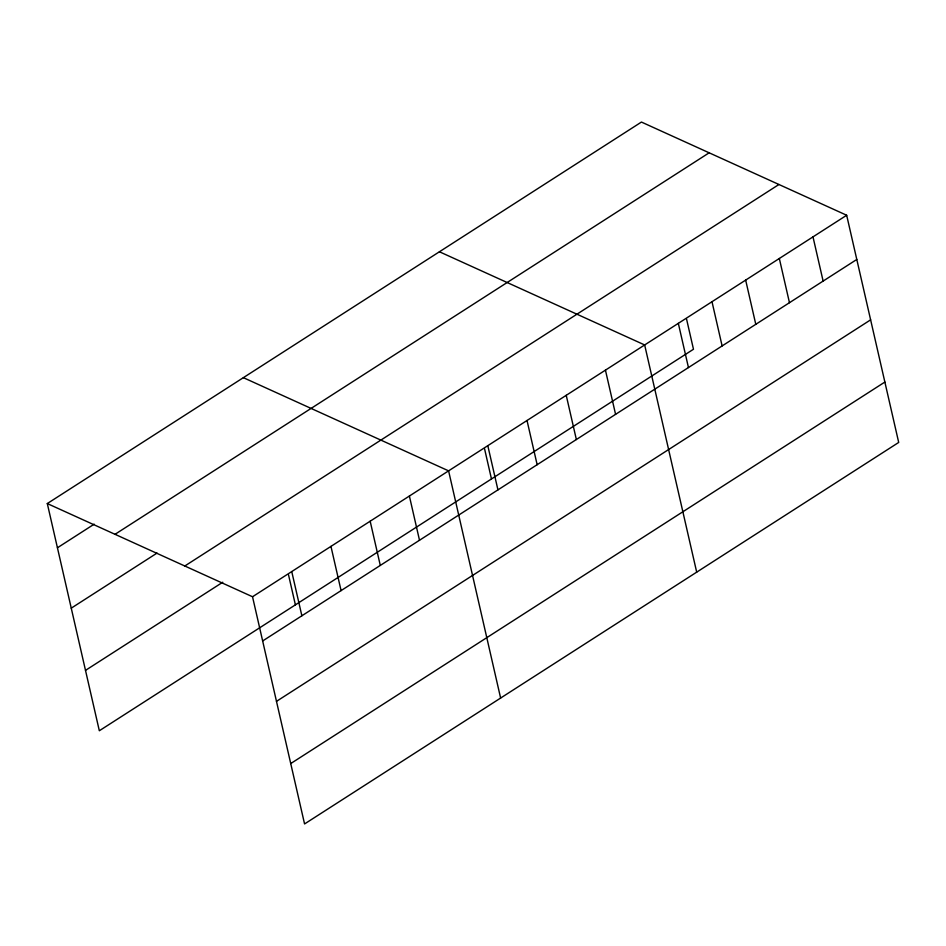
<?xml version="1.0" encoding="UTF-8"?>
<svg xmlns="http://www.w3.org/2000/svg" width="946" height="946" viewBox="0 0 946 946"><rect width="100%" height="100%" fill="white"/><g stroke="black" fill="none" stroke-linecap="round" stroke-linejoin="round"><path stroke-width="1.42" d="M47.3 503.556L641.435 122.058L846.67 215.25L898.7 442.444L304.565 823.942L252.523 596.749L47.3 503.556L99.33 730.75L693.477 349.251L686.56 319.062M57.422 547.781L94.186 524.167M115.022 534.313L709.157 152.803M71.257 608.16L157.036 553.079M184.801 566.004L778.936 184.494M85.507 670.371L222.748 582.239M252.523 596.749L846.67 215.25M262.657 640.962L856.792 259.464M276.48 701.353L870.627 319.843M290.729 763.564L884.865 382.054M439.429 251.766L644.664 344.959L696.694 572.153M243.37 377.667L448.593 470.86L500.623 698.053M812.992 236.867L823.126 281.08M779.327 258.483L789.461 302.696M745.661 280.099L755.783 324.312M711.995 301.715L722.117 345.94M678.329 323.343L688.452 367.556M605.44 370.134L615.574 414.348M566.228 395.31L576.362 439.535M527.017 420.497L537.151 464.711M487.805 445.672L497.939 489.886M484.553 448.771L491.471 478.96M409.382 496.035L419.504 540.249M370.17 521.211L380.292 565.424M330.958 546.398L341.08 590.611M291.746 571.573L301.869 615.787M288.483 574.671L295.4 604.861"/></g></svg>
